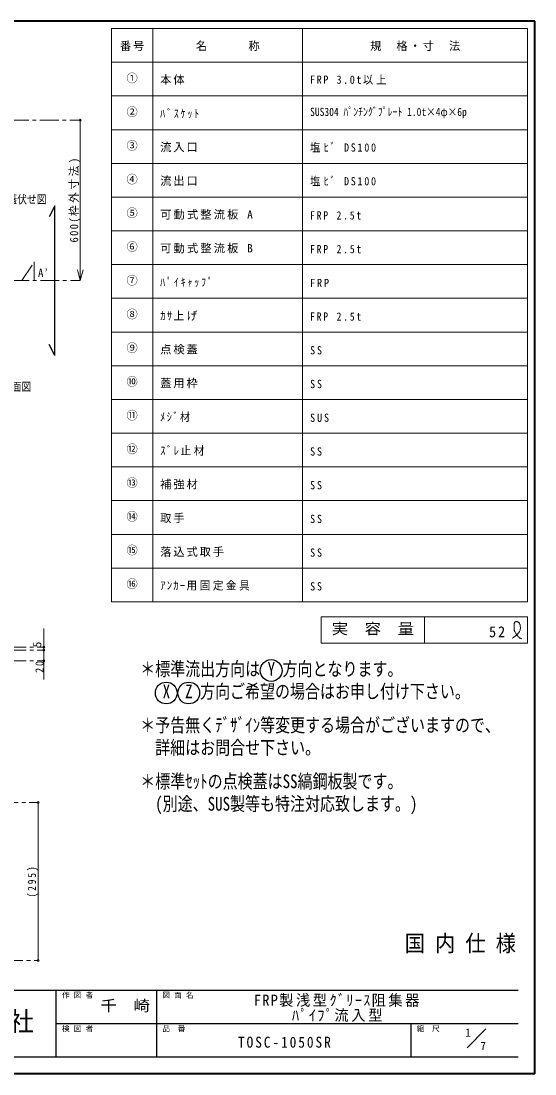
# Model space of a CAD drawing. Units: millimetres at full size, sheet at 1:7; details may follow other scales. Extents: x -1472 to 1363, y -987 to 980.
# Drawn here: x 404 to 1363, y -987 to 980 of the extents above; entities that cross this region are included whole.
import ezdxf
from ezdxf.enums import TextEntityAlignment as Align

# ---------------------------------------------------------------- set-up
doc = ezdxf.new("R2010")
doc.units = ezdxf.units.MM
doc.header["$LTSCALE"] = 7
doc.header["$PDMODE"] = 32
doc.header["$PDSIZE"] = 3.5
doc.linetypes.add('CHAIN1', pattern=[8, 5, -1, 1, -1])
doc.layers.add('0-0____1', color=4, linetype='Continuous', lineweight=9)
doc.styles.add('ＭＳ ゴシック', font='')
doc.styles.get('ＭＳ ゴシック').set_extended_font_data('MS Gothic')

msp = doc.modelspace()

# ---------------------------------------------------------------- linework, layer by layer
at = {"layer": '0-0____1', "color": 1, "lineweight": 40}
for p, q in [((1363.499, 979.62), (-1471.501, 979.62)), ((1363.499, -987.38), (1363.499, 979.62)), ((1363.499, -987.38), (-1471.501, -987.38))]:
    msp.add_line(p, q, dxfattribs=at)
at = {"layer": '0-0____1', "color": 3, "lineweight": 18}
for p, q in [((1349.499, 965.62), (572.499, 965.62)), ((572.499, -105.38), (572.499, 965.62)), ((649.499, -105.38), (649.499, 965.62)), ((929.499, -105.38), (929.499, 965.62)), ((1349.499, -105.38), (1349.499, 965.62)), ((1349.499, 902.62), (572.499, 902.62)), ((1349.499, 839.62), (572.499, 839.62)), ((1349.499, 776.62), (572.499, 776.62)), ((1349.499, 713.62), (572.499, 713.62)), ((1349.499, 650.62), (572.499, 650.62)), ((1349.499, 587.62), (572.499, 587.62)), ((1349.499, 524.62), (572.499, 524.62)), ((1349.499, 461.62), (572.499, 461.62)), ((1349.499, 398.62), (572.499, 398.62)), ((1349.499, 335.62), (572.499, 335.62)), ((1349.499, 272.62), (572.499, 272.62)), ((1349.499, 209.62), (572.499, 209.62)), ((1349.499, 146.62), (572.499, 146.62)), ((1349.499, 83.62), (572.499, 83.62)), ((1349.499, 20.62), (572.499, 20.62)), ((1349.499, -42.38), (572.499, -42.38)), ((1349.499, -105.38), (572.499, -105.38)), ((964.499, -133.38), (1349.499, -133.38)), ((964.499, -182.38), (964.499, -133.38)), ((1156.999, -182.38), (1156.999, -133.38)), ((1349.499, -133.38), (1349.499, -182.38)), ((964.499, -182.38), (1349.499, -182.38))]:
    msp.add_line(p, q, dxfattribs=at)
at = {"layer": '0-0____1', "linetype": 'CHAIN1'}
for p, q in [((270.999, 794.62), (514.332, 794.62)), ((404.999, 494.62), (428.332, 529.62)), ((428.332, 529.62), (428.332, 494.62)), ((-1016.335, 494.62), (514.332, 494.62)), ((265.999, -190.38), (445.999, -190.38)), ((265.999, -195.38), (445.999, -195.38)), ((265.999, -215.38), (445.999, -215.38)), ((250.999, -480.38), (435.499, -480.38)), ((203.999, -775.38), (435.499, -775.38))]:
    msp.add_line(p, q, dxfattribs=at)
at = {"layer": '0-0____1'}
for p, q in [((514.332, 494.62), (514.332, 794.62)), ((514.332, 494.62), (508.897, 514.904)), ((514.332, 494.62), (519.767, 514.904)), ((435.499, -480.38), (435.499, -775.38))]:
    msp.add_line(p, q, dxfattribs=at)
at = {"layer": '0-0____1', "color": 5, "lineweight": 25}
msp.add_line((466.532, 354.62), (456.032, 375.62), dxfattribs=at)
at = {"layer": '0-0____1', "color": 6, "lineweight": 25}
for p, q in [((-54.001, -830.88), (1331.999, -830.88)), ((469.499, -955.88), (469.499, -830.88)), ((656.999, -955.88), (656.999, -830.88)), ((469.499, -893.38), (1331.999, -893.38)), ((1131.999, -955.88), (1131.999, -893.38)), ((1331.999, -955.88), (-54.001, -955.88))]:
    msp.add_line(p, q, dxfattribs=at)
at = {"layer": '0-0____1', "color": 7, "lineweight": 18}
msp.add_line((1236.643, -938.735), (1271.999, -903.38), dxfattribs=at)
at = {"layer": '0-0____1', "color": 5, "lineweight": 25}
msp.add_lwpolyline([(466.532, 354.62), (466.532, 634.62), (456.032, 613.62)], dxfattribs=at)
at = {"layer": '0-0____1'}
for points in [[(445.999, -250.38), (445.999, -195.38), (445.999, -155.38)], [(1321.243, -173.296), (1321.982, -172.797), (1323.254, -171.932), (1324.519, -171.051), (1325.772, -170.145), (1327.01, -169.206), (1328.228, -168.222), (1328.923, -167.628), (1329.749, -166.884), (1331.122, -165.535), (1332.401, -164.102), (1333.552, -162.586), (1334.541, -160.988), (1335.333, -159.311), (1335.689, -158.301), (1335.885, -157.597), (1336.134, -156.357), (1336.278, -155.091), (1336.326, -153.804), (1336.284, -152.504), (1336.161, -151.197), (1336.055, -150.438), (1335.941, -149.768), (1335.693, -148.624), (1335.366, -147.51), (1334.945, -146.444), (1334.414, -145.443), (1333.757, -144.525), (1333.312, -144.038), (1333.004, -143.748), (1332.429, -143.29), (1331.805, -142.896), (1331.141, -142.58), (1330.442, -142.354), (1329.718, -142.229), (1329.289, -142.209), (1328.919, -142.224), (1328.283, -142.316), (1327.662, -142.488), (1327.073, -142.734)], [(1327.073, -142.734), (1326.532, -143.049), (1326.055, -143.427), (1325.814, -143.672), (1325.485, -144.109), (1325.08, -144.96), (1324.844, -145.91), (1324.733, -146.931), (1324.704, -147.997), (1324.712, -149.081), (1324.717, -149.707), (1324.709, -150.552), (1324.668, -151.976), (1324.62, -153.361), (1324.599, -154.717), (1324.637, -156.048), (1324.768, -157.362), (1324.9, -158.118), (1325.056, -158.786), (1325.407, -159.93), (1325.852, -161.059), (1326.377, -162.167), (1326.968, -163.247), (1327.614, -164.295), (1328.009, -164.885), (1328.313, -165.319), (1328.851, -166.051), (1329.404, -166.767), (1329.971, -167.471), (1330.55, -168.17), (1331.138, -168.867), (1331.483, -169.273), (1331.852, -169.707), (1332.5, -170.451), (1333.168, -171.173), (1333.867, -171.855), (1334.605, -172.478), (1335.391, -173.023), (1335.872, -173.296), (1336.084, -173.403)], [(1336.084, -173.403), (1336.458, -173.572), (1336.84, -173.727), (1337.229, -173.871), (1337.622, -174.006), (1338.019, -174.136), (1338.249, -174.211)]]:
    msp.add_lwpolyline(points, dxfattribs=at)
at = {"layer": '0-0____1', "color": 5, "lineweight": 25}
for centre in [(870.815, -233.713), (674.815, -275.713), (716.815, -275.713)]:
    msp.add_circle(centre, 20.3, dxfattribs=at)
at = {"layer": '0-0____1'}
for p in [(514.332, 794.62), (445.999, -190.38), (445.999, -195.38), (445.999, -215.38), (435.499, -480.38), (435.499, -775.38)]:
    msp.add_point(p, dxfattribs=at)

# ---------------------------------------------------------------- texts
at = {"layer": '0-0____1', "color": 7, "style": 'ＭＳ ゴシック'}
for s, height, p in [('①', 15.4, (600.499, 860.62)), ('②', 15.4, (600.499, 797.62)), ('③', 15.4, (600.499, 734.62)), ('④', 15.4, (600.499, 671.62)), ('⑤', 15.4, (600.499, 608.62)), ('⑥', 15.4, (600.499, 545.62)), ('⑦', 15.4, (600.499, 482.62)), ('⑧', 15.4, (600.499, 419.62)), ('⑨', 15.4, (600.499, 356.62)), ('⑩', 15.4, (600.499, 293.62)), ('⑪', 15.4, (600.499, 230.62)), ('⑫', 15.4, (600.499, 167.62)), ('⑬', 15.4, (600.499, 104.62)), ('⑭', 15.4, (600.499, 41.62)), ('⑮', 15.4, (600.499, -21.38)), ('⑯', 15.4, (600.499, -84.38)), ('作 図 者', 10.26, (479.999, -848.38)), ('図 面 名', 10.26, (667.499, -848.38)), ('検 図 者', 10.26, (479.999, -910.88)), ('品\u3000番', 10.26, (667.499, -910.88)), ('縮\u3000尺', 10.26, (1142.499, -910.88)), ('1', 15.4, (1233.087, -922.647)), ('7', 15.4, (1261.591, -947.412))]:
    msp.add_text(s, height=height, dxfattribs=at).set_placement(p, align=Align.BOTTOM_LEFT)
for s, height, width, p in [('SUS304 ﾊﾟﾝﾁﾝｸﾞﾌﾟﾚｰﾄ 1.0t×4φ×6p', 15.4, 0.85, (943.499, 797.62)), ('標準点検蓋伏せ図', 15.4, 0.85, (304.732, 634.12)), ('本体平面図', 15.4, 0.85, (330.982, 284.12)), ('実\u3000容\u3000量', 20.53, 1.1, (983.749, -171.88)), ('＊標準流出方向は Y 方向となります。', 25.66, 0.8, (626.165, -251.213)), (' X  Z 方向ご希望の場合はお申し付け下さい。', 25.66, 0.8, (654.165, -293.213)), ('＊予告無くﾃﾞｻﾞｲﾝ等変更する場合がございますので、', 25.66, 0.8, (626.165, -356.213)), ('詳細はお問合せ下さい。', 25.66, 0.8, (654.165, -398.213)), ('＊標準ｾｯﾄの点検蓋はSS縞鋼板製です。', 25.66, 0.8, (626.165, -461.213)), ('(別途、SUS製等も特注対応致します。)', 25.66, 0.8, (654.165, -503.213)), ('国 内 仕 様', 30.79, 0.9, (1120.249, -767.88)), ('千\u3000崎', 20.53, 1.1, (551.999, -876.13)), ('工業株式会社', 35.92, 0.95, (148.249, -917.88))]:
    msp.add_text(s, height=height, dxfattribs=dict(at, width=width)).set_placement(p, align=Align.BOTTOM_LEFT)
msp.add_text('5', height=15.4, rotation=90, dxfattribs=at).set_placement((445.999, -190.38), align=Align.BOTTOM_LEFT)
at = {"layer": '0-0____1', "color": 7, "attachment_point": 7, "style": 'ＭＳ ゴシック'}
for s, insert, char_height in [('\\T1.17;番号', (588.249, 923.62), 15.4), ('\\T1.17;名\u3000\u3000\u3000称', (729.999, 923.62), 15.4), ('\\T1.17;規\u3000格・寸\u3000法', (1055.499, 923.62), 15.4), ('\\T1.17;本体', (663.499, 860.62), 15.4), ('\\T1.31;\\W0.9;FRP\\~3.0t以上', (943.499, 860.62), 15.4), ('\\T1.39;\\W0.85;ﾊﾞｽｹｯﾄ', (663.499, 797.62), 15.4), ('\\T1.17;流入口', (663.499, 734.62), 15.4), ('\\T1.34;\\W0.9;塩ﾋﾞ\\~DS100', (943.499, 734.62), 15.4), ('\\T1.17;流出口', (663.499, 671.62), 15.4), ('\\T1.34;\\W0.9;塩ﾋﾞ\\~DS100', (943.499, 671.62), 15.4), ('\\T1.19;可動式整流板\\~A', (663.499, 608.62), 15.4), ('\\T1.39;\\W0.85;FRP\\~2.5t', (943.499, 608.62), 15.4), ('\\T1.19;可動式整流板\\~B', (663.499, 545.62), 15.4), ('\\T1.39;\\W0.85;FRP\\~2.5t', (943.499, 545.62), 15.4), ('\\T1.24;\\W0.95;A’', (435.332, 501.62), 15.4), ('\\T1.39;\\W0.85;ﾊﾟｲｷｬｯﾌﾟ', (663.499, 482.62), 15.4), ('\\T1.38;\\W0.9;FRP', (943.499, 482.62), 15.4), ('\\T1.24;\\W0.95;ｶｻ上げ', (663.499, 419.62), 15.4), ('\\T1.39;\\W0.85;FRP\\~2.5t', (943.499, 419.62), 15.4), ('\\T1.17;点検蓋', (663.499, 356.62), 15.4), ('\\T1.36;\\W0.9;SS', (943.499, 356.62), 15.4), ('\\T1.17;蓋用枠', (663.499, 293.62), 15.4), ('\\T1.36;\\W0.9;SS', (943.499, 293.62), 15.4), ('\\T1.3;\\W0.9;ﾒｼﾞ材', (663.499, 230.62), 15.4), ('\\T1.38;\\W0.9;SUS', (943.499, 230.62), 15.4), ('\\T1.26;\\W0.95;ｽﾞﾚ止材', (663.499, 167.62), 15.4), ('\\T1.36;\\W0.9;SS', (943.499, 167.62), 15.4), ('\\T1.17;補強材', (663.499, 104.62), 15.4), ('\\T1.36;\\W0.9;SS', (943.499, 104.62), 15.4), ('\\T1.17;取手', (663.499, 41.62), 15.4), ('\\T1.36;\\W0.9;SS', (943.499, 41.62), 15.4), ('\\T1.17;落込式取手', (663.499, -21.38), 15.4), ('\\T1.36;\\W0.9;SS', (943.499, -21.38), 15.4), ('\\T1.23;\\W0.95;ｱﾝｶｰ用固定金具', (663.499, -84.38), 15.4), ('\\T1.36;\\W0.9;SS', (943.499, -84.38), 15.4), ('\\T1.27;\\W0.95;52', (1277.749, -171.88), 20.53), ('\\T1.18;\\W0.95;FRP製浅型ｸﾞﾘｰｽ阻集器', (838.749, -862.13), 20.53), ('\\T1.19;\\W0.95;ﾊﾟｲﾌﾟ流入型', (909.624, -890.13), 20.53), ('\\T1.28;\\W0.9;TOSC-1050SR', (808.749, -938.63), 20.53)]:
    msp.add_mtext(s, dxfattribs=dict(at, insert=insert, char_height=char_height))
at = {"layer": '0-0____1', "color": 7, "char_height": 15.4, "attachment_point": 7, "rotation": 90, "style": 'ＭＳ ゴシック'}
for s, insert in [('\\T1.24;\\W0.95;600(枠外寸法)', (514.332, 565.87)), ('\\T1.36;\\W0.9;20', (445.999, -238.13)), ('\\T1.38;\\W0.85;(295)', (435.499, -657.63))]:
    msp.add_mtext(s, dxfattribs=dict(at, insert=insert))

doc.saveas('drawing.dxf')
